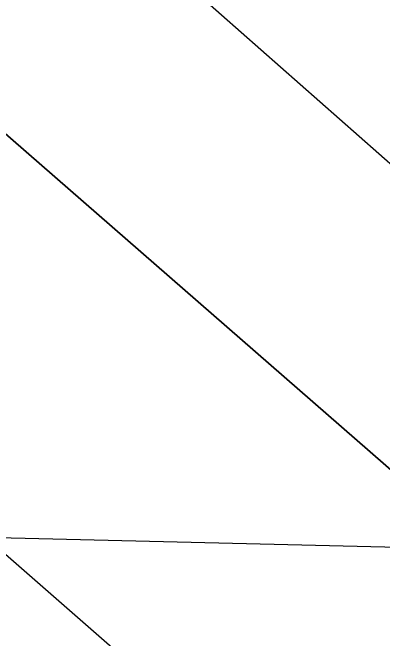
# Model space of a CAD drawing. Extents: x 390844 to 396105, y 6060704 to 6064255.
# Drawn here: x 394053.37 to 394065.07, y 6062418.18 to 6062437.93 of the extents above; entities that cross this region are included whole.
import ezdxf

# ---------------------------------------------------------------- set-up
doc = ezdxf.new("R2010")
doc.units = 0
doc.header["$LTSCALE"] = 5
doc.linetypes.add('foc-ACCESSROAD', pattern=[3.75, 2.5, -1.25])
doc.linetypes.add('foc-QUARTERLINE', pattern=[33, 25, -3, 2, -3])
for name, color, linetype in [('F-AR', 190, 'foc-ACCESSROAD'), ('F-RW', 190, 'Continuous'), ('L-QSEC', 8, 'foc-QUARTERLINE'), ('P-PROPOSED', 10, 'Continuous')]:
    doc.layers.add(name, color=color, linetype=linetype)

msp = doc.modelspace()

# ---------------------------------------------------------------- linework, layer by layer
at = {"layer": 'F-AR', "flags": 128}
msp.add_lwpolyline([(396100.435, 6061546.973), (395999.286, 6061414.415), (395811.386, 6061289), (395568.874, 6061112.825), (395137.021, 6061489.46), (393841.815, 6062618.304), (393595.123, 6062847.379), (393074.842, 6063328.946), (392566.324, 6063799.403), (392374.278, 6063977.52), (391668.15, 6063990.466), (391668.683, 6064010.451), (392382.266, 6063997.369), (392566.966, 6063826.391), (392573.726, 6064110.357)], dxfattribs=at)
at = {"layer": 'F-RW', "flags": 128}
for points in [[(396100.435, 6061546.973), (395999.286, 6061414.415), (395811.386, 6061289), (395568.874, 6061112.825), (395137.021, 6061489.46), (394711.15, 6061860.63), (393841.815, 6062618.304), (393595.123, 6062847.379), (393074.842, 6063328.946), (392653.868, 6063718.411), (392566.324, 6063799.403), (392573.726, 6064110.357)], [(392343.484, 6063750.489), (392470.441, 6063877.41), (392551.778, 6063813.212), (392557.526, 6063793.924), (392749.226, 6063616.573), (392756.711, 6063623.266), (393074.842, 6063328.946), (393595.123, 6062847.379), (393841.815, 6062618.304), (394346.811, 6062178.171)], [(394345.118, 6062166.387), (393835.128, 6062610.871), (393588.327, 6062840.049), (393068.055, 6063321.607), (392784.495, 6063583.943), (392755.67, 6063596.993), (392552.747, 6063784.728), (392527.7, 6063819.651), (392502.047, 6063839.893), (392466.243, 6063859.076), (392353.764, 6063746.629)]]:
    msp.add_lwpolyline(points, dxfattribs=at)
at = {"layer": 'L-QSEC'}
msp.add_line((393376.612, 6062437.571), (394167.657, 6062418.646), dxfattribs=at)
at = {"layer": 'P-PROPOSED', "flags": 128}
msp.add_lwpolyline([(392389.347, 6063951.561), (392415.29, 6063933.301), (392463.505, 6063892.569), (392538.556, 6063834.586), (392747.566, 6063638.858), (392784.678, 6063605.825), (392849.254, 6063545.526), (393098.175, 6063316.067), (393370.651, 6063066.475), (393495.427, 6062949.157), (393815.93, 6062657.467), (393864.422, 6062612.036), (393858.689, 6062588.722), (393877.404, 6062573.123), (393897.528, 6062580.785), (394135.172, 6062371.691), (394255.008, 6062261.535), (394354.643, 6062179.788)], dxfattribs=at)

doc.saveas('drawing.dxf')
